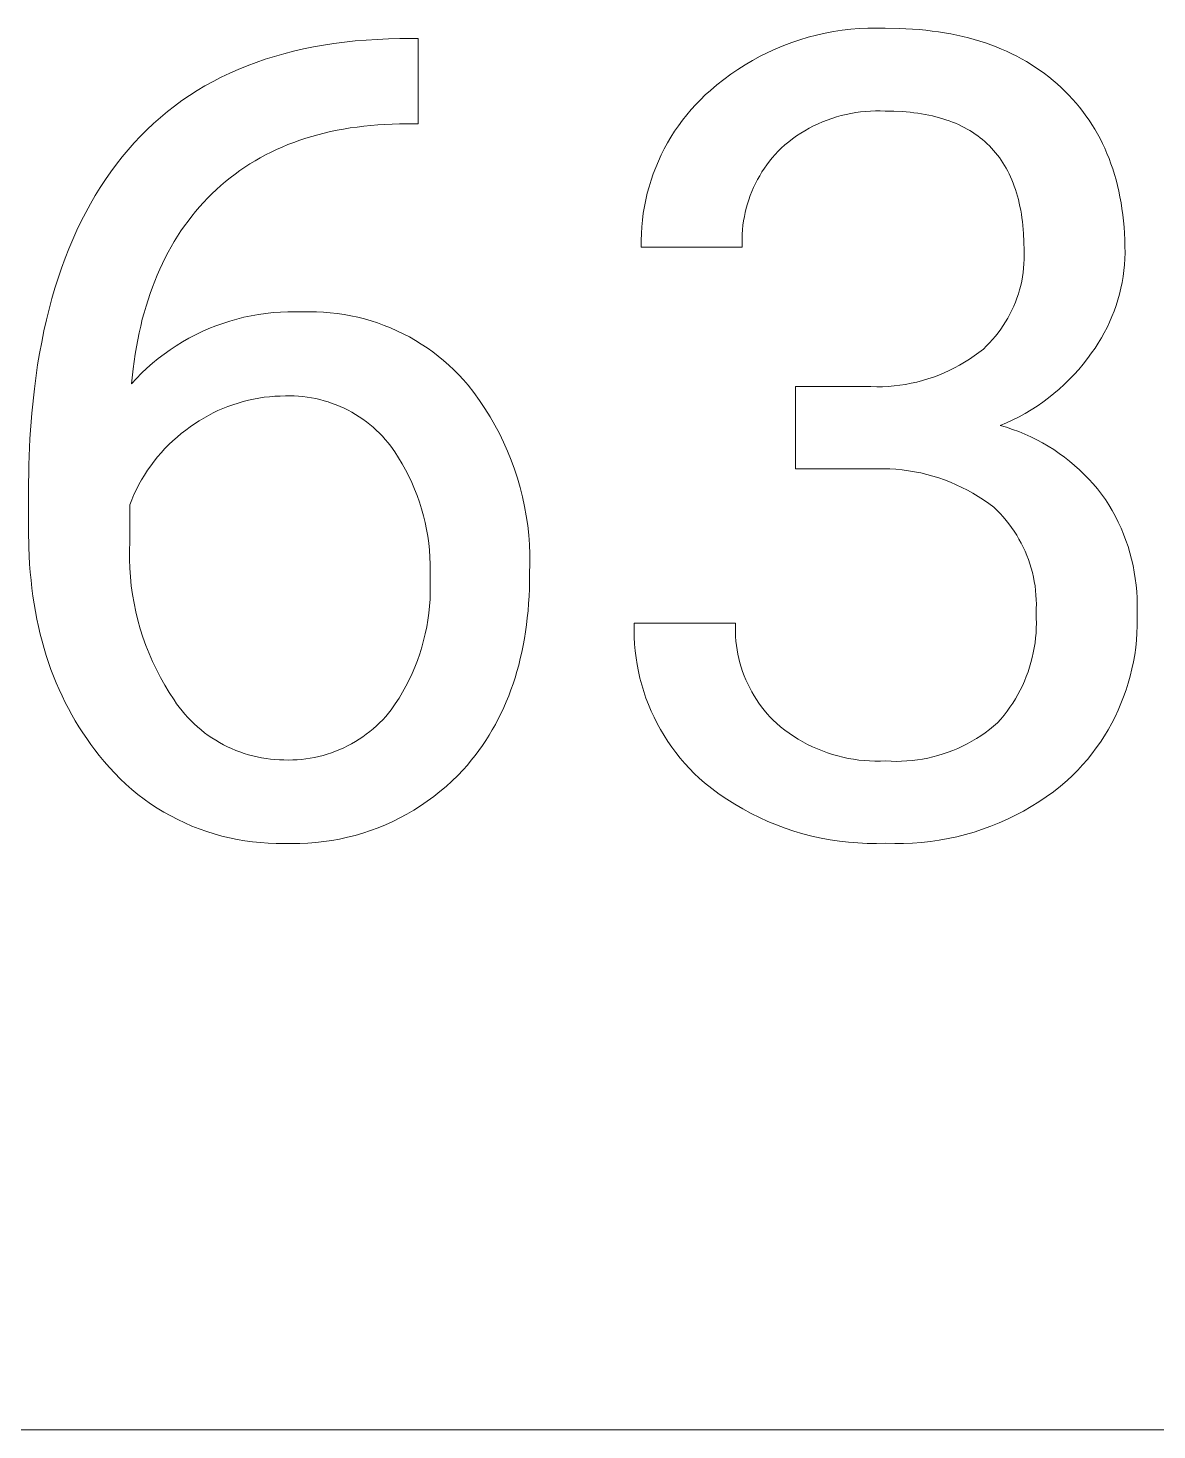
# Model space of a CAD drawing. Header units: millimetres. Extents: x 1422 to 6060, y -58 to 3182.
# Drawn here: x 5178.7 to 5241.2, y 201.3 to 278.9 of the extents above; entities that cross this region are included whole.
import ezdxf

# ---------------------------------------------------------------- set-up
doc = ezdxf.new("R2010")
doc.units = ezdxf.units.MM
doc.header["$MEASUREMENT"] = 0
doc.layers.add('Domyślny', color=7, linetype='Continuous', true_color=0x000000)

msp = doc.modelspace()

# ---------------------------------------------------------------- linework, layer by layer
at = {"layer": 'Domyślny', "color": 18, "lineweight": 15, "true_color": 0x000000}
for p, q in [((5222.347, 278.541), (5222.814, 278.646)), ((5222.814, 278.646), (5223.285, 278.734)), ((5223.285, 278.734), (5223.758, 278.806)), ((5223.758, 278.806), (5224.233, 278.862)), ((5224.233, 278.862), (5224.71, 278.902)), ((5224.71, 278.902), (5225.188, 278.925)), ((5225.188, 278.925), (5225.666, 278.931)), ((5225.666, 278.931), (5226.145, 278.921)), ((5226.145, 278.921), (5226.913, 278.908)), ((5226.913, 278.908), (5227.289, 278.892)), ((5227.289, 278.892), (5227.66, 278.87)), ((5227.66, 278.87), (5228.025, 278.841)), ((5228.025, 278.841), (5228.386, 278.806)), ((5228.386, 278.806), (5228.74, 278.765)), ((5228.74, 278.765), (5229.09, 278.717)), ((5229.09, 278.717), (5229.434, 278.663)), ((5229.434, 278.663), (5229.773, 278.603)), ((5193.926, 277.773), (5194.481, 277.886)), ((5194.481, 277.886), (5195.045, 277.986)), ((5195.045, 277.986), (5195.619, 278.074)), ((5195.619, 278.074), (5196.204, 278.15)), ((5196.204, 278.15), (5196.798, 278.214)), ((5196.798, 278.214), (5197.402, 278.265)), ((5197.402, 278.265), (5198.015, 278.304)), ((5198.015, 278.304), (5198.639, 278.331)), ((5198.639, 278.331), (5199.273, 278.346)), ((5199.273, 278.346), (5200.276, 278.346)), ((5200.276, 278.346), (5200.276, 273.621)), ((5220.082, 277.779), (5220.524, 277.963)), ((5220.524, 277.963), (5220.972, 278.131)), ((5220.972, 278.131), (5221.426, 278.283)), ((5221.426, 278.283), (5221.884, 278.42)), ((5221.884, 278.42), (5222.347, 278.541)), ((5229.773, 278.603), (5230.106, 278.536)), ((5230.106, 278.536), (5230.435, 278.462)), ((5230.435, 278.462), (5230.758, 278.382)), ((5230.758, 278.382), (5231.075, 278.296)), ((5231.075, 278.296), (5231.388, 278.203)), ((5231.388, 278.203), (5231.695, 278.104)), ((5231.695, 278.104), (5231.996, 277.998)), ((5231.996, 277.998), (5232.293, 277.886)), ((5232.293, 277.886), (5232.584, 277.768)), ((5191.301, 277.026), (5191.806, 277.2)), ((5191.806, 277.2), (5192.321, 277.362)), ((5192.321, 277.362), (5192.846, 277.511)), ((5192.846, 277.511), (5193.381, 277.648)), ((5193.381, 277.648), (5193.926, 277.773)), ((5218.385, 276.896), (5218.798, 277.138)), ((5218.798, 277.138), (5219.218, 277.367)), ((5219.218, 277.367), (5219.647, 277.58)), ((5219.647, 277.58), (5220.082, 277.779)), ((5232.584, 277.768), (5232.87, 277.643)), ((5232.87, 277.643), (5233.151, 277.511)), ((5233.151, 277.511), (5233.426, 277.373)), ((5233.426, 277.373), (5233.696, 277.228)), ((5233.696, 277.228), (5233.961, 277.077)), ((5189.378, 276.208), (5189.844, 276.431)), ((5189.844, 276.431), (5190.32, 276.642)), ((5190.32, 276.642), (5190.805, 276.84)), ((5190.805, 276.84), (5191.301, 277.026)), ((5217.202, 276.084), (5217.587, 276.368)), ((5217.587, 276.368), (5217.982, 276.639)), ((5217.982, 276.639), (5218.385, 276.896)), ((5233.961, 277.077), (5234.22, 276.919)), ((5234.22, 276.919), (5234.474, 276.755)), ((5234.474, 276.755), (5234.723, 276.584)), ((5234.723, 276.584), (5234.967, 276.407)), ((5234.967, 276.407), (5235.206, 276.223)), ((5188.04, 275.466), (5188.476, 275.726)), ((5188.476, 275.726), (5188.922, 275.973)), ((5188.922, 275.973), (5189.378, 276.208)), ((5216.462, 275.477), (5216.827, 275.787)), ((5216.827, 275.787), (5217.202, 276.084)), ((5235.206, 276.223), (5235.439, 276.032)), ((5235.439, 276.032), (5235.667, 275.835)), ((5235.667, 275.835), (5235.889, 275.631)), ((5235.889, 275.631), (5236.106, 275.425)), ((5186.79, 274.613), (5187.197, 274.91)), ((5187.197, 274.91), (5187.613, 275.194)), ((5187.613, 275.194), (5188.04, 275.466)), ((5215.65, 274.692), (5215.912, 274.963)), ((5215.912, 274.963), (5216.183, 275.224)), ((5216.183, 275.224), (5216.462, 275.477)), ((5236.106, 275.425), (5236.316, 275.213)), ((5236.316, 275.213), (5236.519, 274.996)), ((5236.519, 274.996), (5236.715, 274.774)), ((5236.715, 274.774), (5236.905, 274.546)), ((5185.629, 273.65), (5186.006, 273.983)), ((5186.006, 273.983), (5186.393, 274.304)), ((5186.393, 274.304), (5186.79, 274.613)), ((5214.921, 273.829), (5215.154, 274.125)), ((5215.154, 274.125), (5215.397, 274.412)), ((5215.397, 274.412), (5215.65, 274.692)), ((5223.449, 274.009), (5223.189, 273.926)), ((5223.712, 274.083), (5223.449, 274.009)), ((5223.977, 274.148), (5223.712, 274.083)), ((5224.244, 274.203), (5223.977, 274.148)), ((5224.513, 274.25), (5224.244, 274.203)), ((5224.783, 274.287), (5224.513, 274.25)), ((5225.054, 274.315), (5224.783, 274.287)), ((5225.327, 274.334), (5225.054, 274.315)), ((5225.599, 274.343), (5225.327, 274.334)), ((5225.872, 274.343), (5225.599, 274.343)), ((5226.145, 274.334), (5225.872, 274.343)), ((5226.618, 274.327), (5226.145, 274.334)), ((5227.076, 274.304), (5226.618, 274.327)), ((5227.3, 274.287), (5227.076, 274.304)), ((5227.519, 274.266), (5227.3, 274.287)), ((5227.735, 274.242), (5227.519, 274.266)), ((5227.947, 274.214), (5227.735, 274.242)), ((5228.156, 274.182), (5227.947, 274.214)), ((5228.36, 274.146), (5228.156, 274.182)), ((5228.561, 274.107), (5228.36, 274.146)), ((5228.758, 274.064), (5228.561, 274.107)), ((5228.952, 274.017), (5228.758, 274.064)), ((5229.142, 273.966), (5228.952, 274.017)), ((5236.905, 274.546), (5237.087, 274.314)), ((5237.087, 274.314), (5237.263, 274.076)), ((5237.263, 274.076), (5237.432, 273.834)), ((5184.904, 272.946), (5185.262, 273.304)), ((5185.262, 273.304), (5185.629, 273.65)), ((5195.789, 273.269), (5195.431, 273.195)), ((5196.152, 273.337), (5195.789, 273.269)), ((5196.52, 273.397), (5196.152, 273.337)), ((5196.894, 273.45), (5196.52, 273.397)), ((5197.272, 273.496), (5196.894, 273.45)), ((5197.656, 273.535), (5197.272, 273.496)), ((5198.045, 273.567), (5197.656, 273.535)), ((5198.438, 273.592), (5198.045, 273.567)), ((5198.838, 273.61), (5198.438, 273.592)), ((5199.242, 273.621), (5198.838, 273.61)), ((5200.276, 273.621), (5199.242, 273.621)), ((5214.282, 272.897), (5214.484, 273.215)), ((5214.484, 273.215), (5214.697, 273.525)), ((5214.697, 273.525), (5214.921, 273.829)), ((5221.702, 273.248), (5221.469, 273.106)), ((5221.94, 273.382), (5221.702, 273.248)), ((5222.182, 273.508), (5221.94, 273.382)), ((5222.428, 273.625), (5222.182, 273.508)), ((5222.678, 273.734), (5222.428, 273.625)), ((5222.932, 273.835), (5222.678, 273.734)), ((5223.189, 273.926), (5222.932, 273.835)), ((5229.327, 273.911), (5229.142, 273.966)), ((5229.51, 273.853), (5229.327, 273.911)), ((5229.688, 273.791), (5229.51, 273.853)), ((5229.863, 273.725), (5229.688, 273.791)), ((5230.033, 273.655), (5229.863, 273.725)), ((5230.2, 273.582), (5230.033, 273.655)), ((5230.364, 273.505), (5230.2, 273.582)), ((5230.523, 273.424), (5230.364, 273.505)), ((5230.679, 273.339), (5230.523, 273.424)), ((5230.831, 273.251), (5230.679, 273.339)), ((5230.98, 273.159), (5230.831, 273.251)), ((5237.432, 273.834), (5237.594, 273.586)), ((5237.594, 273.586), (5237.75, 273.333)), ((5237.75, 273.333), (5237.898, 273.075)), ((5184.219, 272.193), (5184.557, 272.576)), ((5184.557, 272.576), (5184.904, 272.946)), ((5193.071, 272.475), (5192.755, 272.344)), ((5193.393, 272.599), (5193.071, 272.475)), ((5193.72, 272.716), (5193.393, 272.599)), ((5194.052, 272.826), (5193.72, 272.716)), ((5194.389, 272.929), (5194.052, 272.826)), ((5194.731, 273.025), (5194.389, 272.929)), ((5195.079, 273.113), (5194.731, 273.025)), ((5195.431, 273.195), (5195.079, 273.113)), ((5213.91, 272.242), (5214.09, 272.572)), ((5214.09, 272.572), (5214.282, 272.897)), ((5220.59, 272.46), (5220.385, 272.28)), ((5220.801, 272.633), (5220.59, 272.46)), ((5221.018, 272.798), (5220.801, 272.633)), ((5221.241, 272.956), (5221.018, 272.798)), ((5221.469, 273.106), (5221.241, 272.956)), ((5231.124, 273.063), (5230.98, 273.159)), ((5231.265, 272.963), (5231.124, 273.063)), ((5231.402, 272.859), (5231.265, 272.963)), ((5231.535, 272.752), (5231.402, 272.859)), ((5231.665, 272.641), (5231.535, 272.752)), ((5231.791, 272.526), (5231.665, 272.641)), ((5231.913, 272.408), (5231.791, 272.526)), ((5237.898, 273.075), (5238.04, 272.812)), ((5238.04, 272.812), (5238.175, 272.544)), ((5238.175, 272.544), (5238.303, 272.271)), ((5183.572, 271.392), (5183.892, 271.798)), ((5183.892, 271.798), (5184.219, 272.193)), ((5191.54, 271.748), (5191.249, 271.582)), ((5191.836, 271.908), (5191.54, 271.748)), ((5192.137, 272.061), (5191.836, 271.908)), ((5192.443, 272.206), (5192.137, 272.061)), ((5192.755, 272.344), (5192.443, 272.206)), ((5213.583, 271.563), (5213.741, 271.905)), ((5213.741, 271.905), (5213.91, 272.242)), ((5219.89, 271.746), (5219.738, 271.557)), ((5220.049, 271.929), (5219.89, 271.746)), ((5220.214, 272.108), (5220.049, 271.929)), ((5220.385, 272.28), (5220.214, 272.108)), ((5232.031, 272.285), (5231.913, 272.408)), ((5232.146, 272.159), (5232.031, 272.285)), ((5232.256, 272.029), (5232.146, 272.159)), ((5232.363, 271.895), (5232.256, 272.029)), ((5232.467, 271.758), (5232.363, 271.895)), ((5232.566, 271.616), (5232.467, 271.758)), ((5238.303, 272.271), (5238.424, 271.992)), ((5238.424, 271.992), (5238.538, 271.709)), ((5238.538, 271.709), (5238.645, 271.42)), ((5182.964, 270.545), (5183.263, 270.974)), ((5183.263, 270.974), (5183.572, 271.392)), ((5190.408, 271.039), (5190.138, 270.843)), ((5190.683, 271.227), (5190.408, 271.039)), ((5190.963, 271.408), (5190.683, 271.227)), ((5191.249, 271.582), (5190.963, 271.408)), ((5213.302, 270.864), (5213.436, 271.216)), ((5213.436, 271.216), (5213.583, 271.563)), ((5219.319, 270.961), (5219.194, 270.753)), ((5219.452, 271.164), (5219.319, 270.961)), ((5219.591, 271.363), (5219.452, 271.164)), ((5219.738, 271.557), (5219.591, 271.363)), ((5232.662, 271.471), (5232.566, 271.616)), ((5232.754, 271.322), (5232.662, 271.471)), ((5232.842, 271.17), (5232.754, 271.322)), ((5232.927, 271.013), (5232.842, 271.17)), ((5233.007, 270.853), (5232.927, 271.013)), ((5238.645, 271.42), (5238.746, 271.127)), ((5238.746, 271.127), (5238.839, 270.828)), ((5182.397, 269.654), (5182.675, 270.105)), ((5182.675, 270.105), (5182.964, 270.545)), ((5189.358, 270.215), (5189.109, 269.991)), ((5189.613, 270.431), (5189.358, 270.215)), ((5189.873, 270.641), (5189.613, 270.431)), ((5190.138, 270.843), (5189.873, 270.641)), ((5212.97, 269.784), (5213.069, 270.148)), ((5213.069, 270.148), (5213.179, 270.508)), ((5213.179, 270.508), (5213.302, 270.864)), ((5218.859, 270.106), (5218.763, 269.883)), ((5218.963, 270.325), (5218.859, 270.106)), ((5219.075, 270.541), (5218.963, 270.325)), ((5219.194, 270.753), (5219.075, 270.541)), ((5233.084, 270.689), (5233.007, 270.853)), ((5233.158, 270.521), (5233.084, 270.689)), ((5233.227, 270.35), (5233.158, 270.521)), ((5233.293, 270.174), (5233.227, 270.35)), ((5233.355, 269.995), (5233.293, 270.174)), ((5238.839, 270.828), (5238.926, 270.525)), ((5238.926, 270.525), (5239.006, 270.216)), ((5239.006, 270.216), (5239.078, 269.902)), ((5182.128, 269.192), (5182.397, 269.654)), ((5188.627, 269.522), (5188.396, 269.279)), ((5188.864, 269.76), (5188.627, 269.522)), ((5189.109, 269.991), (5188.864, 269.76)), ((5212.811, 269.048), (5212.884, 269.417)), ((5212.884, 269.417), (5212.97, 269.784)), ((5218.592, 269.428), (5218.518, 269.197)), ((5218.674, 269.657), (5218.592, 269.428)), ((5218.763, 269.883), (5218.674, 269.657)), ((5233.413, 269.812), (5233.355, 269.995)), ((5233.467, 269.625), (5233.413, 269.812)), ((5233.518, 269.435), (5233.467, 269.625)), ((5233.565, 269.241), (5233.518, 269.435)), ((5239.078, 269.902), (5239.144, 269.583)), ((5239.144, 269.583), (5239.203, 269.26)), ((5181.621, 268.234), (5181.87, 268.718)), ((5181.87, 268.718), (5182.128, 269.192)), ((5187.953, 268.775), (5187.742, 268.514)), ((5188.172, 269.03), (5187.953, 268.775)), ((5188.396, 269.279), (5188.172, 269.03)), ((5212.701, 268.302), (5212.749, 268.676)), ((5212.749, 268.676), (5212.811, 269.048)), ((5218.395, 268.727), (5218.345, 268.49)), ((5218.453, 268.963), (5218.395, 268.727)), ((5218.518, 269.197), (5218.453, 268.963)), ((5233.608, 269.042), (5233.565, 269.241)), ((5233.648, 268.841), (5233.608, 269.042)), ((5233.683, 268.635), (5233.648, 268.841)), ((5233.715, 268.425), (5233.683, 268.635)), ((5239.203, 269.26), (5239.255, 268.931)), ((5239.255, 268.931), (5239.301, 268.597)), ((5239.301, 268.597), (5239.339, 268.258)), ((5181.383, 267.738), (5181.621, 268.234)), ((5187.337, 267.974), (5187.144, 267.695)), ((5187.536, 268.247), (5187.337, 267.974)), ((5187.742, 268.514), (5187.536, 268.247)), ((5212.641, 267.551), (5212.665, 267.927)), ((5212.665, 267.927), (5212.701, 268.302)), ((5218.269, 268.01), (5218.244, 267.768)), ((5218.303, 268.25), (5218.269, 268.01)), ((5218.345, 268.49), (5218.303, 268.25)), ((5233.743, 268.212), (5233.715, 268.425)), ((5233.768, 267.995), (5233.743, 268.212)), ((5233.789, 267.774), (5233.768, 267.995)), ((5233.805, 267.549), (5233.789, 267.774)), ((5239.339, 268.258), (5239.37, 267.914)), ((5239.37, 267.914), (5239.394, 267.566)), ((5180.937, 266.713), (5181.155, 267.231)), ((5181.155, 267.231), (5181.383, 267.738)), ((5186.777, 267.12), (5186.603, 266.824)), ((5186.957, 267.411), (5186.777, 267.12)), ((5187.144, 267.695), (5186.957, 267.411)), ((5212.63, 267.175), (5212.641, 267.551)), ((5212.632, 266.798), (5212.63, 267.175)), ((5218.217, 267.284), (5218.216, 267.041)), ((5218.216, 267.041), (5218.223, 266.798)), ((5218.226, 267.526), (5218.217, 267.284)), ((5218.244, 267.768), (5218.226, 267.526)), ((5233.828, 267.089), (5233.805, 267.549)), ((5233.835, 266.613), (5233.828, 267.089)), ((5239.394, 267.566), (5239.412, 267.212)), ((5239.412, 267.212), (5239.422, 266.853)), ((5180.73, 266.184), (5180.937, 266.713)), ((5186.435, 266.521), (5186.274, 266.213)), ((5186.603, 266.824), (5186.435, 266.521)), ((5218.223, 266.798), (5212.632, 266.798)), ((5233.842, 266.369), (5233.835, 266.613)), ((5233.84, 266.126), (5233.842, 266.369)), ((5239.426, 266.489), (5239.416, 266.159)), ((5239.422, 266.853), (5239.426, 266.489)), ((5180.345, 265.092), (5180.532, 265.643)), ((5180.532, 265.643), (5180.73, 266.184)), ((5185.97, 265.579), (5185.828, 265.253)), ((5186.119, 265.899), (5185.97, 265.579)), ((5186.274, 266.213), (5186.119, 265.899)), ((5233.782, 265.397), (5233.81, 265.639)), ((5233.81, 265.639), (5233.829, 265.882)), ((5233.829, 265.882), (5233.84, 266.126)), ((5239.363, 265.501), (5239.32, 265.174)), ((5239.395, 265.83), (5239.363, 265.501)), ((5239.416, 266.159), (5239.395, 265.83)), ((5180.167, 264.529), (5180.345, 265.092)), ((5185.691, 264.921), (5185.562, 264.583)), ((5185.828, 265.253), (5185.691, 264.921)), ((5233.588, 264.443), (5233.649, 264.679)), ((5233.649, 264.679), (5233.702, 264.917)), ((5233.702, 264.917), (5233.746, 265.156)), ((5233.746, 265.156), (5233.782, 265.397)), ((5239.265, 264.849), (5239.199, 264.525)), ((5239.32, 265.174), (5239.265, 264.849)), ((5179.843, 263.37), (5180, 263.955)), ((5180, 263.955), (5180.167, 264.529)), ((5185.438, 264.239), (5185.321, 263.889)), ((5185.562, 264.583), (5185.438, 264.239)), ((5233.357, 263.75), (5233.442, 263.979)), ((5233.442, 263.979), (5233.519, 264.21)), ((5233.519, 264.21), (5233.588, 264.443)), ((5239.121, 264.205), (5239.033, 263.887)), ((5239.199, 264.525), (5239.121, 264.205)), ((5179.696, 262.774), (5179.843, 263.37)), ((5185.105, 263.172), (5185.006, 262.804)), ((5185.21, 263.533), (5185.105, 263.172)), ((5185.321, 263.889), (5185.21, 263.533)), ((5191.438, 263.075), (5191.843, 263.133)), ((5191.843, 263.133), (5192.249, 263.177)), ((5192.249, 263.177), (5192.657, 263.206)), ((5192.657, 263.206), (5193.066, 263.222)), ((5193.066, 263.222), (5193.474, 263.224)), ((5193.474, 263.224), (5193.883, 263.212)), ((5193.883, 263.212), (5194.267, 263.221)), ((5194.267, 263.221), (5194.651, 263.217)), ((5194.651, 263.217), (5195.034, 263.2)), ((5195.034, 263.2), (5195.417, 263.17)), ((5195.417, 263.17), (5195.799, 263.127)), ((5195.799, 263.127), (5196.179, 263.071)), ((5233.054, 263.086), (5233.163, 263.304)), ((5233.163, 263.304), (5233.264, 263.525)), ((5233.264, 263.525), (5233.357, 263.75)), ((5238.824, 263.261), (5238.703, 262.953)), ((5238.934, 263.572), (5238.824, 263.261)), ((5239.033, 263.887), (5238.934, 263.572)), ((5179.559, 262.167), (5179.696, 262.774)), ((5184.914, 262.431), (5184.828, 262.051)), ((5185.006, 262.804), (5184.914, 262.431)), ((5188.692, 262.291), (5189.072, 262.443)), ((5189.072, 262.443), (5189.456, 262.582)), ((5189.456, 262.582), (5189.845, 262.708)), ((5189.845, 262.708), (5190.238, 262.82)), ((5190.238, 262.82), (5190.635, 262.919)), ((5190.635, 262.919), (5191.035, 263.004)), ((5191.035, 263.004), (5191.438, 263.075)), ((5196.179, 263.071), (5196.556, 263.003)), ((5196.556, 263.003), (5196.932, 262.921)), ((5196.932, 262.921), (5197.304, 262.827)), ((5197.304, 262.827), (5197.673, 262.721)), ((5197.673, 262.721), (5198.038, 262.602)), ((5198.038, 262.602), (5198.399, 262.471)), ((5198.399, 262.471), (5198.755, 262.328)), ((5232.546, 262.255), (5232.684, 262.456)), ((5232.684, 262.456), (5232.815, 262.661)), ((5232.815, 262.661), (5232.938, 262.871)), ((5232.938, 262.871), (5233.054, 263.086)), ((5238.43, 262.353), (5238.278, 262.06)), ((5238.572, 262.651), (5238.43, 262.353)), ((5238.703, 262.953), (5238.572, 262.651)), ((5179.432, 261.548), (5179.559, 262.167)), ((5184.748, 261.666), (5184.675, 261.274)), ((5184.828, 262.051), (5184.748, 261.666)), ((5187.232, 261.557), (5187.587, 261.759)), ((5187.587, 261.759), (5187.949, 261.949)), ((5187.949, 261.949), (5188.318, 262.127)), ((5188.318, 262.127), (5188.692, 262.291)), ((5198.755, 262.328), (5199.106, 262.173)), ((5199.106, 262.173), (5199.452, 262.006)), ((5199.452, 262.006), (5199.792, 261.827)), ((5199.792, 261.827), (5200.126, 261.637)), ((5200.126, 261.637), (5200.453, 261.436)), ((5231.928, 261.503), (5232.092, 261.683)), ((5232.092, 261.683), (5232.25, 261.868)), ((5232.25, 261.868), (5232.402, 262.059)), ((5232.402, 262.059), (5232.546, 262.255)), ((5238.117, 261.772), (5237.945, 261.49)), ((5238.278, 262.06), (5238.117, 261.772)), ((5179.209, 260.277), (5179.316, 260.918)), ((5179.316, 260.918), (5179.432, 261.548)), ((5184.608, 260.877), (5184.492, 260.064)), ((5184.675, 261.274), (5184.608, 260.877)), ((5185.886, 260.63), (5186.21, 260.879)), ((5186.21, 260.879), (5186.543, 261.116)), ((5186.543, 261.116), (5186.884, 261.342)), ((5186.884, 261.342), (5187.232, 261.557)), ((5200.453, 261.436), (5200.773, 261.224)), ((5200.773, 261.224), (5201.086, 261.001)), ((5201.086, 261.001), (5201.391, 260.768)), ((5231.072, 260.775), (5231.33, 260.964)), ((5231.33, 260.964), (5231.581, 261.161)), ((5231.581, 261.161), (5231.757, 261.329)), ((5231.757, 261.329), (5231.928, 261.503)), ((5237.573, 260.945), (5237.346, 260.633)), ((5237.763, 261.214), (5237.573, 260.945)), ((5237.945, 261.49), (5237.763, 261.214)), ((5179.027, 258.962), (5179.209, 260.277)), ((5184.492, 260.064), (5184.401, 259.228)), ((5184.966, 259.819), (5185.263, 260.1)), ((5185.263, 260.1), (5185.57, 260.37)), ((5185.57, 260.37), (5185.886, 260.63)), ((5201.391, 260.768), (5201.688, 260.525)), ((5201.688, 260.525), (5201.976, 260.272)), ((5201.976, 260.272), (5202.256, 260.009)), ((5229.695, 259.969), (5229.982, 260.111)), ((5229.982, 260.111), (5230.263, 260.263)), ((5230.263, 260.263), (5230.538, 260.424)), ((5230.538, 260.424), (5230.808, 260.595)), ((5230.808, 260.595), (5231.072, 260.775)), ((5236.862, 260.033), (5236.605, 259.746)), ((5237.109, 260.329), (5236.862, 260.033)), ((5237.346, 260.633), (5237.109, 260.329)), ((5184.401, 259.228), (5184.679, 259.528)), ((5184.679, 259.528), (5184.966, 259.819)), ((5202.256, 260.009), (5202.527, 259.737)), ((5202.527, 259.737), (5202.789, 259.456)), ((5202.789, 259.456), (5203.041, 259.166)), ((5227.266, 259.202), (5227.58, 259.261)), ((5227.58, 259.261), (5227.892, 259.33)), ((5227.892, 259.33), (5228.201, 259.411)), ((5228.201, 259.411), (5228.507, 259.502)), ((5228.507, 259.502), (5228.81, 259.603)), ((5228.81, 259.603), (5229.109, 259.715)), ((5229.109, 259.715), (5229.405, 259.837)), ((5229.405, 259.837), (5229.695, 259.969)), ((5236.338, 259.468), (5236.062, 259.199)), ((5236.605, 259.746), (5236.338, 259.468)), ((5178.885, 257.601), (5179.027, 258.962)), ((5191.756, 258.486), (5191.462, 258.442)), ((5192.051, 258.52), (5191.756, 258.486)), ((5192.347, 258.544), (5192.051, 258.52)), ((5192.644, 258.559), (5192.347, 258.544)), ((5192.941, 258.564), (5192.644, 258.559)), ((5193.18, 258.567), (5192.941, 258.564)), ((5193.42, 258.561), (5193.18, 258.567)), ((5193.658, 258.548), (5193.42, 258.561)), ((5193.897, 258.526), (5193.658, 258.548)), ((5194.134, 258.497), (5193.897, 258.526)), ((5194.37, 258.459), (5194.134, 258.497)), ((5203.041, 259.166), (5203.369, 258.744)), ((5203.369, 258.744), (5203.682, 258.311)), ((5221.172, 259.077), (5225.357, 259.077)), ((5221.172, 254.521), (5221.172, 259.077)), ((5225.357, 259.077), (5225.677, 259.07)), ((5225.677, 259.07), (5225.996, 259.074)), ((5225.996, 259.074), (5226.315, 259.09)), ((5226.315, 259.09), (5226.633, 259.116)), ((5226.633, 259.116), (5226.951, 259.153)), ((5226.951, 259.153), (5227.266, 259.202)), ((5235.483, 258.689), (5235.181, 258.45)), ((5235.777, 258.939), (5235.483, 258.689)), ((5236.062, 259.199), (5235.777, 258.939)), ((5189.196, 257.748), (5188.928, 257.619)), ((5189.468, 257.867), (5189.196, 257.748)), ((5189.744, 257.977), (5189.468, 257.867)), ((5190.024, 258.078), (5189.744, 257.977)), ((5190.306, 258.17), (5190.024, 258.078)), ((5190.592, 258.252), (5190.306, 258.17)), ((5190.88, 258.325), (5190.592, 258.252)), ((5191.17, 258.388), (5190.88, 258.325)), ((5191.462, 258.442), (5191.17, 258.388)), ((5194.605, 258.414), (5194.37, 258.459)), ((5194.839, 258.36), (5194.605, 258.414)), ((5195.07, 258.299), (5194.839, 258.36)), ((5195.299, 258.23), (5195.07, 258.299)), ((5195.526, 258.153), (5195.299, 258.23)), ((5195.749, 258.069), (5195.526, 258.153)), ((5195.97, 257.977), (5195.749, 258.069)), ((5196.188, 257.877), (5195.97, 257.977)), ((5196.402, 257.771), (5196.188, 257.877)), ((5196.612, 257.657), (5196.402, 257.771)), ((5203.682, 258.311), (5203.979, 257.867)), ((5203.979, 257.867), (5204.262, 257.413)), ((5234.228, 257.795), (5233.896, 257.599)), ((5234.553, 258.002), (5234.228, 257.795)), ((5234.87, 258.221), (5234.553, 258.002)), ((5235.181, 258.45), (5234.87, 258.221)), ((5178.784, 256.196), (5178.885, 257.601)), ((5187.903, 257.02), (5187.66, 256.85)), ((5188.152, 257.183), (5187.903, 257.02)), ((5188.406, 257.337), (5188.152, 257.183)), ((5188.665, 257.482), (5188.406, 257.337)), ((5188.928, 257.619), (5188.665, 257.482)), ((5196.819, 257.536), (5196.612, 257.657)), ((5197.021, 257.408), (5196.819, 257.536)), ((5197.219, 257.273), (5197.021, 257.408)), ((5197.412, 257.132), (5197.219, 257.273)), ((5197.6, 256.984), (5197.412, 257.132)), ((5197.783, 256.83), (5197.6, 256.984)), ((5204.262, 257.413), (5204.529, 256.95)), ((5204.529, 256.95), (5204.779, 256.478)), ((5232.863, 257.079), (5232.507, 256.93)), ((5232.507, 256.93), (5232.856, 256.827)), ((5233.213, 257.241), (5232.863, 257.079)), ((5233.557, 257.414), (5233.213, 257.241)), ((5233.896, 257.599), (5233.557, 257.414)), ((5178.723, 254.746), (5178.784, 256.196)), ((5186.927, 256.283), (5186.697, 256.079)), ((5187.165, 256.48), (5186.927, 256.283)), ((5187.409, 256.669), (5187.165, 256.48)), ((5187.66, 256.85), (5187.409, 256.669)), ((5197.961, 256.67), (5197.783, 256.83)), ((5198.133, 256.504), (5197.961, 256.67)), ((5198.3, 256.332), (5198.133, 256.504)), ((5198.46, 256.155), (5198.3, 256.332)), ((5198.615, 255.972), (5198.46, 256.155)), ((5204.779, 256.478), (5205.014, 255.997)), ((5232.856, 256.827), (5233.2, 256.711)), ((5233.2, 256.711), (5233.541, 256.585)), ((5233.541, 256.585), (5233.877, 256.446)), ((5233.877, 256.446), (5234.208, 256.297)), ((5234.208, 256.297), (5234.534, 256.136)), ((5234.534, 256.136), (5234.854, 255.964)), ((5186.047, 255.419), (5185.846, 255.185)), ((5186.256, 255.646), (5186.047, 255.419)), ((5186.473, 255.866), (5186.256, 255.646)), ((5186.697, 256.079), (5186.473, 255.866)), ((5198.763, 255.784), (5198.615, 255.972)), ((5198.985, 255.465), (5198.763, 255.784)), ((5199.197, 255.138), (5198.985, 255.465)), ((5205.014, 255.997), (5205.231, 255.509)), ((5205.231, 255.509), (5205.432, 255.013)), ((5234.854, 255.964), (5235.168, 255.782)), ((5235.168, 255.782), (5235.476, 255.589)), ((5235.476, 255.589), (5235.777, 255.385)), ((5235.777, 255.385), (5236.071, 255.172)), ((5178.703, 253.251), (5178.723, 254.746)), ((5185.468, 254.697), (5185.292, 254.444)), ((5185.653, 254.944), (5185.468, 254.697)), ((5185.846, 255.185), (5185.653, 254.944)), ((5199.397, 254.804), (5199.197, 255.138)), ((5199.586, 254.464), (5199.397, 254.804)), ((5205.432, 255.013), (5205.615, 254.511)), ((5236.071, 255.172), (5236.357, 254.948)), ((5236.357, 254.948), (5236.636, 254.715)), ((5236.636, 254.715), (5236.907, 254.473)), ((5184.965, 253.92), (5184.815, 253.651)), ((5185.124, 254.185), (5184.965, 253.92)), ((5185.292, 254.444), (5185.124, 254.185)), ((5199.764, 254.118), (5199.586, 254.464)), ((5199.929, 253.766), (5199.764, 254.118)), ((5205.615, 254.511), (5205.781, 254.003)), ((5205.781, 254.003), (5205.93, 253.49)), ((5225.357, 254.521), (5221.172, 254.521)), ((5225.703, 254.534), (5225.357, 254.521)), ((5226.049, 254.535), (5225.703, 254.534)), ((5226.395, 254.525), (5226.049, 254.535)), ((5226.741, 254.503), (5226.395, 254.525)), ((5227.085, 254.469), (5226.741, 254.503)), ((5227.429, 254.424), (5227.085, 254.469)), ((5227.77, 254.367), (5227.429, 254.424)), ((5228.109, 254.298), (5227.77, 254.367)), ((5228.446, 254.218), (5228.109, 254.298)), ((5228.78, 254.126), (5228.446, 254.218)), ((5229.11, 254.023), (5228.78, 254.126)), ((5229.437, 253.909), (5229.11, 254.023)), ((5229.76, 253.784), (5229.437, 253.909)), ((5236.907, 254.473), (5237.169, 254.221)), ((5237.169, 254.221), (5237.423, 253.961)), ((5237.423, 253.961), (5237.667, 253.692)), ((5178.703, 251.12), (5178.703, 253.251)), ((5184.543, 253.097), (5184.421, 252.813)), ((5184.674, 253.376), (5184.543, 253.097)), ((5184.815, 253.651), (5184.674, 253.376)), ((5200.083, 253.409), (5199.929, 253.766)), ((5200.225, 253.046), (5200.083, 253.409)), ((5200.355, 252.68), (5200.225, 253.046)), ((5205.93, 253.49), (5206.061, 252.971)), ((5230.078, 253.648), (5229.76, 253.784)), ((5230.392, 253.501), (5230.078, 253.648)), ((5230.7, 253.344), (5230.392, 253.501)), ((5231.003, 253.176), (5230.7, 253.344)), ((5231.3, 252.998), (5231.003, 253.176)), ((5237.667, 253.692), (5237.903, 253.416)), ((5237.903, 253.416), (5238.129, 253.131)), ((5238.129, 253.131), (5238.335, 252.832)), ((5184.421, 252.813), (5184.309, 252.526)), ((5184.309, 252.526), (5184.309, 250.487)), ((5200.472, 252.309), (5200.355, 252.68)), ((5200.576, 251.934), (5200.472, 252.309)), ((5206.061, 252.971), (5206.173, 252.449)), ((5206.173, 252.449), (5206.268, 251.923)), ((5231.591, 252.81), (5231.3, 252.998)), ((5231.875, 252.612), (5231.591, 252.81)), ((5232.152, 252.405), (5231.875, 252.612)), ((5232.334, 252.231), (5232.152, 252.405)), ((5238.335, 252.832), (5238.53, 252.526)), ((5238.53, 252.526), (5238.715, 252.214)), ((5200.668, 251.556), (5200.576, 251.934)), ((5200.748, 251.175), (5200.668, 251.556)), ((5206.268, 251.923), (5206.345, 251.394)), ((5232.509, 252.052), (5232.334, 252.231)), ((5232.679, 251.866), (5232.509, 252.052)), ((5232.841, 251.675), (5232.679, 251.866)), ((5232.998, 251.478), (5232.841, 251.675)), ((5233.147, 251.276), (5232.998, 251.478)), ((5238.715, 252.214), (5238.89, 251.895)), ((5238.89, 251.895), (5239.053, 251.571)), ((5239.053, 251.571), (5239.204, 251.241)), ((5178.718, 250.176), (5178.703, 251.12)), ((5200.814, 250.791), (5200.748, 251.175)), ((5200.868, 250.406), (5200.814, 250.791)), ((5206.345, 251.394), (5206.403, 250.863)), ((5206.403, 250.863), (5206.444, 250.33)), ((5233.289, 251.069), (5233.147, 251.276)), ((5233.425, 250.857), (5233.289, 251.069)), ((5233.553, 250.641), (5233.425, 250.857)), ((5239.204, 251.241), (5239.345, 250.906)), ((5239.345, 250.906), (5239.474, 250.567)), ((5178.764, 249.254), (5178.718, 250.176)), ((5184.309, 250.487), (5184.293, 250)), ((5184.293, 250), (5184.295, 249.513)), ((5200.908, 250.019), (5200.868, 250.406)), ((5200.936, 249.631), (5200.908, 250.019)), ((5206.444, 250.33), (5206.465, 249.796)), ((5233.673, 250.42), (5233.553, 250.641)), ((5233.786, 250.196), (5233.673, 250.42)), ((5233.891, 249.968), (5233.786, 250.196)), ((5233.988, 249.736), (5233.891, 249.968)), ((5239.474, 250.567), (5239.591, 250.223)), ((5239.591, 250.223), (5239.696, 249.876)), ((5178.799, 248.801), (5178.764, 249.254)), ((5184.295, 249.513), (5184.312, 249.027)), ((5200.951, 249.242), (5200.936, 249.631)), ((5200.952, 248.853), (5200.951, 249.242)), ((5206.469, 249.261), (5206.454, 248.727)), ((5206.465, 249.796), (5206.469, 249.261)), ((5234.078, 249.501), (5233.988, 249.736)), ((5234.159, 249.263), (5234.078, 249.501)), ((5234.232, 249.023), (5234.159, 249.263)), ((5239.696, 249.876), (5239.789, 249.525)), ((5239.789, 249.525), (5239.87, 249.171)), ((5239.87, 249.171), (5239.938, 248.814)), ((5178.841, 248.354), (5178.799, 248.801)), ((5184.312, 249.027), (5184.347, 248.541)), ((5184.347, 248.541), (5184.397, 248.057)), ((5200.941, 248.464), (5200.952, 248.853)), ((5200.953, 248.078), (5200.941, 248.464)), ((5206.454, 248.727), (5206.439, 247.889)), ((5234.297, 248.78), (5234.232, 249.023)), ((5234.353, 248.535), (5234.297, 248.78)), ((5234.401, 248.289), (5234.353, 248.535)), ((5239.938, 248.814), (5239.995, 248.456)), ((5239.995, 248.456), (5240.039, 248.095)), ((5178.891, 247.913), (5178.841, 248.354)), ((5178.949, 247.477), (5178.891, 247.913)), ((5184.397, 248.057), (5184.464, 247.574)), ((5200.938, 247.306), (5200.952, 247.692)), ((5200.952, 247.692), (5200.953, 248.078)), ((5206.439, 247.889), (5206.421, 247.478)), ((5234.441, 248.041), (5234.401, 248.289)), ((5234.472, 247.791), (5234.441, 248.041)), ((5234.495, 247.541), (5234.472, 247.791)), ((5240.039, 248.095), (5240.07, 247.734)), ((5240.07, 247.734), (5240.089, 247.371)), ((5179.014, 247.047), (5178.949, 247.477)), ((5179.087, 246.622), (5179.014, 247.047)), ((5184.464, 247.574), (5184.547, 247.095)), ((5184.547, 247.095), (5184.647, 246.618)), ((5200.871, 246.536), (5200.911, 246.92)), ((5200.911, 246.92), (5200.938, 247.306)), ((5206.396, 247.073), (5206.364, 246.672)), ((5206.421, 247.478), (5206.396, 247.073)), ((5234.509, 247.29), (5234.495, 247.541)), ((5234.514, 247.039), (5234.509, 247.29)), ((5234.511, 246.788), (5234.514, 247.039)), ((5240.089, 247.371), (5240.096, 247.008)), ((5240.096, 247.008), (5240.09, 246.645)), ((5179.167, 246.202), (5179.087, 246.622)), ((5179.256, 245.789), (5179.167, 246.202)), ((5184.647, 246.618), (5184.762, 246.145)), ((5184.762, 246.145), (5184.894, 245.676)), ((5200.754, 245.772), (5200.819, 246.153)), ((5200.819, 246.153), (5200.871, 246.536)), ((5206.325, 246.277), (5206.278, 245.888)), ((5206.364, 246.672), (5206.325, 246.277)), ((5234.5, 246.537), (5234.511, 246.788)), ((5234.513, 246.262), (5234.5, 246.537)), ((5234.517, 245.986), (5234.513, 246.262)), ((5240.09, 246.645), (5240.102, 246.243)), ((5240.102, 246.243), (5240.101, 245.84)), ((5179.352, 245.38), (5179.256, 245.789)), ((5179.455, 244.978), (5179.352, 245.38)), ((5184.894, 245.676), (5185.041, 245.212)), ((5200.585, 245.018), (5200.676, 245.394)), ((5200.676, 245.394), (5200.754, 245.772)), ((5206.225, 245.504), (5206.164, 245.125)), ((5206.278, 245.888), (5206.225, 245.504)), ((5212.24, 245.597), (5212.246, 245.981)), ((5212.246, 245.213), (5212.24, 245.597)), ((5212.246, 245.981), (5217.852, 245.981)), ((5217.852, 245.981), (5217.846, 245.734)), ((5217.846, 245.734), (5217.848, 245.487)), ((5217.848, 245.487), (5217.859, 245.24)), ((5234.473, 245.162), (5234.497, 245.436)), ((5234.497, 245.436), (5234.511, 245.711)), ((5234.511, 245.711), (5234.517, 245.986)), ((5240.086, 245.438), (5240.057, 245.036)), ((5240.101, 245.84), (5240.086, 245.438)), ((5179.566, 244.58), (5179.455, 244.978)), ((5179.685, 244.188), (5179.566, 244.58)), ((5185.041, 245.212), (5185.204, 244.753)), ((5185.204, 244.753), (5185.382, 244.3)), ((5200.366, 244.277), (5200.482, 244.646)), ((5200.482, 244.646), (5200.585, 245.018)), ((5206.096, 244.751), (5206.021, 244.383)), ((5206.164, 245.125), (5206.096, 244.751)), ((5212.266, 244.829), (5212.246, 245.213)), ((5212.3, 244.447), (5212.266, 244.829)), ((5217.859, 245.24), (5217.878, 244.993)), ((5217.878, 244.993), (5217.906, 244.748)), ((5217.906, 244.748), (5217.943, 244.503)), ((5217.943, 244.503), (5217.987, 244.26)), ((5234.347, 244.346), (5234.398, 244.616)), ((5234.398, 244.616), (5234.44, 244.888)), ((5234.44, 244.888), (5234.473, 245.162)), ((5240.015, 244.635), (5239.96, 244.237)), ((5240.057, 245.036), (5240.015, 244.635)), ((5179.812, 243.802), (5179.685, 244.188)), ((5179.946, 243.421), (5179.812, 243.802)), ((5185.382, 244.3), (5185.576, 243.853)), ((5185.576, 243.853), (5185.785, 243.413)), ((5200.098, 243.553), (5200.238, 243.913)), ((5200.238, 243.913), (5200.366, 244.277)), ((5205.938, 244.02), (5205.849, 243.662)), ((5206.021, 244.383), (5205.938, 244.02)), ((5212.346, 244.066), (5212.3, 244.447)), ((5212.405, 243.686), (5212.346, 244.066)), ((5217.987, 244.26), (5218.04, 244.019)), ((5218.04, 244.019), (5218.102, 243.779)), ((5218.102, 243.779), (5218.171, 243.542)), ((5234.14, 243.546), (5234.218, 243.81)), ((5234.218, 243.81), (5234.287, 244.077)), ((5234.287, 244.077), (5234.347, 244.346)), ((5239.891, 243.84), (5239.809, 243.446)), ((5239.96, 244.237), (5239.891, 243.84)), ((5180.088, 243.046), (5179.946, 243.421)), ((5180.237, 242.676), (5180.088, 243.046)), ((5185.785, 243.413), (5186.008, 242.98)), ((5186.008, 242.98), (5186.246, 242.555)), ((5199.783, 242.847), (5199.947, 243.197)), ((5199.947, 243.197), (5200.098, 243.553)), ((5205.648, 242.963), (5205.537, 242.621)), ((5205.752, 243.31), (5205.648, 242.963)), ((5205.849, 243.662), (5205.752, 243.31)), ((5212.478, 243.309), (5212.405, 243.686)), ((5212.564, 242.935), (5212.478, 243.309)), ((5218.171, 243.542), (5218.249, 243.307)), ((5218.249, 243.307), (5218.335, 243.075)), ((5218.335, 243.075), (5218.428, 242.847)), ((5233.853, 242.772), (5233.957, 243.027)), ((5233.957, 243.027), (5234.053, 243.285)), ((5234.053, 243.285), (5234.14, 243.546)), ((5239.713, 243.055), (5239.605, 242.667)), ((5239.809, 243.446), (5239.713, 243.055)), ((5180.394, 242.311), (5180.237, 242.676)), ((5180.559, 241.952), (5180.394, 242.311)), ((5186.246, 242.555), (5186.498, 242.139)), ((5199.223, 241.833), (5199.421, 242.165)), ((5199.421, 242.165), (5199.607, 242.503)), ((5199.607, 242.503), (5199.783, 242.847)), ((5205.418, 242.284), (5205.293, 241.953)), ((5205.537, 242.621), (5205.418, 242.284)), ((5212.662, 242.564), (5212.564, 242.935)), ((5212.774, 242.196), (5212.662, 242.564)), ((5212.897, 241.833), (5212.774, 242.196)), ((5218.428, 242.847), (5218.53, 242.621)), ((5218.53, 242.621), (5218.639, 242.399)), ((5218.639, 242.399), (5218.756, 242.182)), ((5218.756, 242.182), (5218.88, 241.968)), ((5233.49, 242.03), (5233.62, 242.273)), ((5233.62, 242.273), (5233.741, 242.521)), ((5233.741, 242.521), (5233.853, 242.772)), ((5239.483, 242.283), (5239.349, 241.904)), ((5239.605, 242.667), (5239.483, 242.283)), ((5180.731, 241.598), (5180.559, 241.952)), ((5180.911, 241.25), (5180.731, 241.598)), ((5186.498, 242.139), (5186.764, 241.731)), ((5186.764, 241.731), (5186.904, 241.525)), ((5186.904, 241.525), (5187.051, 241.324)), ((5198.794, 241.191), (5199.014, 241.508)), ((5199.014, 241.508), (5199.223, 241.833)), ((5205.16, 241.627), (5205.02, 241.307)), ((5205.293, 241.953), (5205.16, 241.627)), ((5213.034, 241.474), (5212.897, 241.833)), ((5213.183, 241.119), (5213.034, 241.474)), ((5218.88, 241.968), (5219.012, 241.759)), ((5219.012, 241.759), (5219.15, 241.554)), ((5219.15, 241.554), (5219.296, 241.354)), ((5233.055, 241.328), (5233.208, 241.557)), ((5233.208, 241.557), (5233.353, 241.791)), ((5233.353, 241.791), (5233.49, 242.03)), ((5239.202, 241.529), (5239.042, 241.159)), ((5239.349, 241.904), (5239.202, 241.529)), ((5181.099, 240.907), (5180.911, 241.25)), ((5181.294, 240.57), (5181.099, 240.907)), ((5187.051, 241.324), (5187.205, 241.129)), ((5187.205, 241.129), (5187.365, 240.938)), ((5187.365, 240.938), (5187.531, 240.753)), ((5187.531, 240.753), (5187.704, 240.574)), ((5198.148, 240.463), (5198.318, 240.637)), ((5198.318, 240.637), (5198.483, 240.816)), ((5198.483, 240.816), (5198.642, 241.001)), ((5198.642, 241.001), (5198.794, 241.191)), ((5204.719, 240.681), (5204.557, 240.376)), ((5204.873, 240.991), (5204.719, 240.681)), ((5205.02, 241.307), (5204.873, 240.991)), ((5213.343, 240.771), (5213.183, 241.119)), ((5213.516, 240.428), (5213.343, 240.771)), ((5219.296, 241.354), (5219.448, 241.16)), ((5219.448, 241.16), (5219.607, 240.97)), ((5219.607, 240.97), (5219.773, 240.787)), ((5219.773, 240.787), (5219.944, 240.609)), ((5219.944, 240.609), (5220.122, 240.437)), ((5232.368, 240.468), (5232.551, 240.674)), ((5232.551, 240.674), (5232.726, 240.887)), ((5232.726, 240.887), (5232.894, 241.105)), ((5232.894, 241.105), (5233.055, 241.328)), ((5238.87, 240.795), (5238.686, 240.437)), ((5239.042, 241.159), (5238.87, 240.795)), ((5181.497, 240.238), (5181.294, 240.57)), ((5181.707, 239.911), (5181.497, 240.238)), ((5181.925, 239.59), (5181.707, 239.911)), ((5187.704, 240.574), (5187.883, 240.401)), ((5187.883, 240.401), (5188.067, 240.234)), ((5188.067, 240.234), (5188.257, 240.073)), ((5188.257, 240.073), (5188.452, 239.919)), ((5188.452, 239.919), (5188.653, 239.771)), ((5197.409, 239.83), (5197.601, 239.979)), ((5197.601, 239.979), (5197.789, 240.134)), ((5197.789, 240.134), (5197.971, 240.296)), ((5197.971, 240.296), (5198.148, 240.463)), ((5204.388, 240.077), (5204.212, 239.783)), ((5204.557, 240.376), (5204.388, 240.077)), ((5213.701, 240.091), (5213.516, 240.428)), ((5213.897, 239.761), (5213.701, 240.091)), ((5220.122, 240.437), (5220.351, 240.245)), ((5220.351, 240.245), (5220.586, 240.062)), ((5220.586, 240.062), (5220.827, 239.887)), ((5220.827, 239.887), (5221.075, 239.72)), ((5231.444, 239.754), (5231.684, 239.92)), ((5231.684, 239.92), (5231.919, 240.095)), ((5231.919, 240.095), (5232.147, 240.278)), ((5232.147, 240.278), (5232.368, 240.468)), ((5238.49, 240.085), (5238.283, 239.74)), ((5238.686, 240.437), (5238.49, 240.085)), ((5182.151, 239.274), (5181.925, 239.59)), ((5182.384, 238.963), (5182.151, 239.274)), ((5188.653, 239.771), (5188.858, 239.63)), ((5188.858, 239.63), (5189.068, 239.497)), ((5189.068, 239.497), (5189.282, 239.37)), ((5189.282, 239.37), (5189.5, 239.251)), ((5189.5, 239.251), (5189.723, 239.139)), ((5189.723, 239.139), (5189.949, 239.035)), ((5195.935, 238.982), (5196.157, 239.082)), ((5196.157, 239.082), (5196.376, 239.188)), ((5196.376, 239.188), (5196.591, 239.303)), ((5196.591, 239.303), (5196.802, 239.424)), ((5196.802, 239.424), (5197.009, 239.552)), ((5197.009, 239.552), (5197.211, 239.688)), ((5197.211, 239.688), (5197.409, 239.83)), ((5203.839, 239.21), (5203.641, 238.932)), ((5204.029, 239.494), (5203.839, 239.21)), ((5204.212, 239.783), (5204.029, 239.494)), ((5214.104, 239.438), (5213.897, 239.761)), ((5214.323, 239.122), (5214.104, 239.438)), ((5214.552, 238.814), (5214.323, 239.122)), ((5221.075, 239.72), (5221.328, 239.562)), ((5221.328, 239.562), (5221.586, 239.413)), ((5221.586, 239.413), (5221.849, 239.273)), ((5221.849, 239.273), (5222.117, 239.142)), ((5222.117, 239.142), (5222.39, 239.021)), ((5230.165, 239.052), (5230.43, 239.175)), ((5230.43, 239.175), (5230.691, 239.306)), ((5230.691, 239.306), (5230.947, 239.447)), ((5230.947, 239.447), (5231.198, 239.596)), ((5231.198, 239.596), (5231.444, 239.754)), ((5237.833, 239.073), (5237.591, 238.75)), ((5238.063, 239.403), (5237.833, 239.073)), ((5238.283, 239.74), (5238.063, 239.403)), ((5182.625, 238.658), (5182.384, 238.963)), ((5182.898, 238.319), (5182.625, 238.658)), ((5183.182, 237.99), (5182.898, 238.319)), ((5189.949, 239.035), (5190.178, 238.939)), ((5190.178, 238.939), (5190.411, 238.85)), ((5190.411, 238.85), (5190.646, 238.769)), ((5190.646, 238.769), (5190.884, 238.696)), ((5190.884, 238.696), (5191.125, 238.632)), ((5191.125, 238.632), (5191.367, 238.575)), ((5191.367, 238.575), (5191.611, 238.527)), ((5191.611, 238.527), (5191.857, 238.487)), ((5191.857, 238.487), (5192.103, 238.455)), ((5192.103, 238.455), (5192.351, 238.432)), ((5192.351, 238.432), (5192.6, 238.417)), ((5192.6, 238.417), (5192.848, 238.411)), ((5192.848, 238.411), (5193.092, 238.406)), ((5193.092, 238.406), (5193.335, 238.409)), ((5193.335, 238.409), (5193.578, 238.421)), ((5193.578, 238.421), (5193.821, 238.44)), ((5193.821, 238.44), (5194.063, 238.468)), ((5194.063, 238.468), (5194.304, 238.505)), ((5194.304, 238.505), (5194.543, 238.549)), ((5194.543, 238.549), (5194.781, 238.601)), ((5194.781, 238.601), (5195.016, 238.662)), ((5195.016, 238.662), (5195.25, 238.73)), ((5195.25, 238.73), (5195.481, 238.806)), ((5195.481, 238.806), (5195.71, 238.89)), ((5195.71, 238.89), (5195.935, 238.982)), ((5203.224, 238.39), (5203.005, 238.128)), ((5203.436, 238.658), (5203.224, 238.39)), ((5203.641, 238.932), (5203.436, 238.658)), ((5214.792, 238.514), (5214.552, 238.814)), ((5215.042, 238.222), (5214.792, 238.514)), ((5222.39, 239.021), (5222.666, 238.909)), ((5222.666, 238.909), (5222.947, 238.807)), ((5222.947, 238.807), (5223.23, 238.715)), ((5223.23, 238.715), (5223.517, 238.633)), ((5223.517, 238.633), (5223.806, 238.56)), ((5223.806, 238.56), (5224.098, 238.498)), ((5224.098, 238.498), (5224.392, 238.446)), ((5224.392, 238.446), (5224.687, 238.405)), ((5224.687, 238.405), (5224.984, 238.373)), ((5224.984, 238.373), (5225.281, 238.353)), ((5225.281, 238.353), (5225.579, 238.342)), ((5225.579, 238.342), (5225.878, 238.342)), ((5225.878, 238.342), (5226.176, 238.352)), ((5226.176, 238.352), (5226.468, 238.337)), ((5226.468, 238.337), (5226.76, 238.332)), ((5226.76, 238.332), (5227.052, 238.338)), ((5227.052, 238.338), (5227.343, 238.353)), ((5227.343, 238.353), (5227.634, 238.379)), ((5227.634, 238.379), (5227.924, 238.414)), ((5227.924, 238.414), (5228.213, 238.46)), ((5228.213, 238.46), (5228.5, 238.515)), ((5228.5, 238.515), (5228.785, 238.58)), ((5228.785, 238.58), (5229.067, 238.656)), ((5229.067, 238.656), (5229.346, 238.74)), ((5229.346, 238.74), (5229.623, 238.835)), ((5229.623, 238.835), (5229.896, 238.939)), ((5229.896, 238.939), (5230.165, 239.052)), ((5237.339, 238.436), (5237.076, 238.131)), ((5237.591, 238.75), (5237.339, 238.436)), ((5183.477, 237.671), (5183.182, 237.99)), ((5183.784, 237.362), (5183.477, 237.671)), ((5202.472, 237.55), (5202.154, 237.241)), ((5202.778, 237.87), (5202.472, 237.55)), ((5203.005, 238.128), (5202.778, 237.87)), ((5215.302, 237.94), (5215.042, 238.222)), ((5215.571, 237.666), (5215.302, 237.94)), ((5215.85, 237.402), (5215.571, 237.666)), ((5236.521, 237.548), (5236.229, 237.271)), ((5236.804, 237.835), (5236.521, 237.548)), ((5237.076, 238.131), (5236.804, 237.835)), ((5184.1, 237.064), (5183.784, 237.362)), ((5184.427, 236.777), (5184.1, 237.064)), ((5184.764, 236.502), (5184.427, 236.777)), ((5201.826, 236.944), (5201.488, 236.657)), ((5202.154, 237.241), (5201.826, 236.944)), ((5216.138, 237.148), (5215.85, 237.402)), ((5216.542, 236.828), (5216.138, 237.148)), ((5216.957, 236.522), (5216.542, 236.828)), ((5235.848, 236.955), (5235.457, 236.651)), ((5236.229, 237.271), (5235.848, 236.955)), ((5185.11, 236.238), (5184.764, 236.502)), ((5185.464, 235.986), (5185.11, 236.238)), ((5185.828, 235.747), (5185.464, 235.986)), ((5200.782, 236.121), (5200.416, 235.871)), ((5201.14, 236.383), (5200.782, 236.121)), ((5201.488, 236.657), (5201.14, 236.383)), ((5217.382, 236.231), (5216.957, 236.522)), ((5217.817, 235.956), (5217.382, 236.231)), ((5218.262, 235.695), (5217.817, 235.956)), ((5234.644, 236.086), (5234.223, 235.825)), ((5235.055, 236.362), (5234.644, 236.086)), ((5235.457, 236.651), (5235.055, 236.362)), ((5186.199, 235.521), (5185.828, 235.747)), ((5186.578, 235.307), (5186.199, 235.521)), ((5186.964, 235.107), (5186.578, 235.307)), ((5199.268, 235.201), (5198.871, 235.005)), ((5199.659, 235.411), (5199.268, 235.201)), ((5200.041, 235.635), (5199.659, 235.411)), ((5200.416, 235.871), (5200.041, 235.635)), ((5218.715, 235.45), (5218.262, 235.695)), ((5219.176, 235.22), (5218.715, 235.45)), ((5219.645, 235.007), (5219.176, 235.22)), ((5233.356, 235.346), (5232.911, 235.13)), ((5233.794, 235.578), (5233.356, 235.346)), ((5234.223, 235.825), (5233.794, 235.578)), ((5187.356, 234.92), (5186.964, 235.107)), ((5187.755, 234.747), (5187.356, 234.92)), ((5188.16, 234.588), (5187.755, 234.747)), ((5188.57, 234.442), (5188.16, 234.588)), ((5188.985, 234.311), (5188.57, 234.442)), ((5197.642, 234.5), (5197.221, 234.361)), ((5198.057, 234.654), (5197.642, 234.5)), ((5198.467, 234.822), (5198.057, 234.654)), ((5198.871, 235.005), (5198.467, 234.822)), ((5220.122, 234.811), (5219.645, 235.007)), ((5220.604, 234.631), (5220.122, 234.811)), ((5221.093, 234.468), (5220.604, 234.631)), ((5221.587, 234.321), (5221.093, 234.468)), ((5231.064, 234.419), (5230.588, 234.282)), ((5231.535, 234.573), (5231.064, 234.419)), ((5232, 234.743), (5231.535, 234.573)), ((5232.459, 234.928), (5232, 234.743)), ((5232.911, 235.13), (5232.459, 234.928)), ((5189.404, 234.195), (5188.985, 234.311)), ((5189.826, 234.093), (5189.404, 234.195)), ((5190.252, 234.005), (5189.826, 234.093)), ((5190.681, 233.933), (5190.252, 234.005)), ((5191.112, 233.875), (5190.681, 233.933)), ((5191.545, 233.832), (5191.112, 233.875)), ((5191.979, 233.804), (5191.545, 233.832)), ((5192.414, 233.791), (5191.979, 233.804)), ((5192.848, 233.793), (5192.414, 233.791)), ((5193.291, 233.781), (5192.848, 233.793)), ((5193.735, 233.785), (5193.291, 233.781)), ((5194.177, 233.803), (5193.735, 233.785)), ((5194.619, 233.837), (5194.177, 233.803)), ((5195.06, 233.887), (5194.619, 233.837)), ((5195.498, 233.951), (5195.06, 233.887)), ((5195.934, 234.031), (5195.498, 233.951)), ((5196.367, 234.126), (5195.934, 234.031)), ((5196.796, 234.236), (5196.367, 234.126)), ((5197.221, 234.361), (5196.796, 234.236)), ((5222.086, 234.193), (5221.587, 234.321)), ((5222.589, 234.081), (5222.086, 234.193)), ((5223.096, 233.987), (5222.589, 234.081)), ((5223.605, 233.911), (5223.096, 233.987)), ((5224.117, 233.852), (5223.605, 233.911)), ((5224.631, 233.812), (5224.117, 233.852)), ((5225.145, 233.789), (5224.631, 233.812)), ((5225.661, 233.784), (5225.145, 233.789)), ((5226.176, 233.796), (5225.661, 233.784)), ((5226.671, 233.783), (5226.176, 233.796)), ((5227.166, 233.786), (5226.671, 233.783)), ((5227.661, 233.806), (5227.166, 233.786)), ((5228.154, 233.843), (5227.661, 233.806)), ((5228.647, 233.898), (5228.154, 233.843)), ((5229.137, 233.969), (5228.647, 233.898)), ((5229.624, 234.056), (5229.137, 233.969)), ((5230.108, 234.161), (5229.624, 234.056)), ((5230.588, 234.282), (5230.108, 234.161)), ((4307.174, 201.315), (6059.729, 201.315))]:
    msp.add_line(p, q, dxfattribs=at)

doc.saveas('drawing.dxf')
